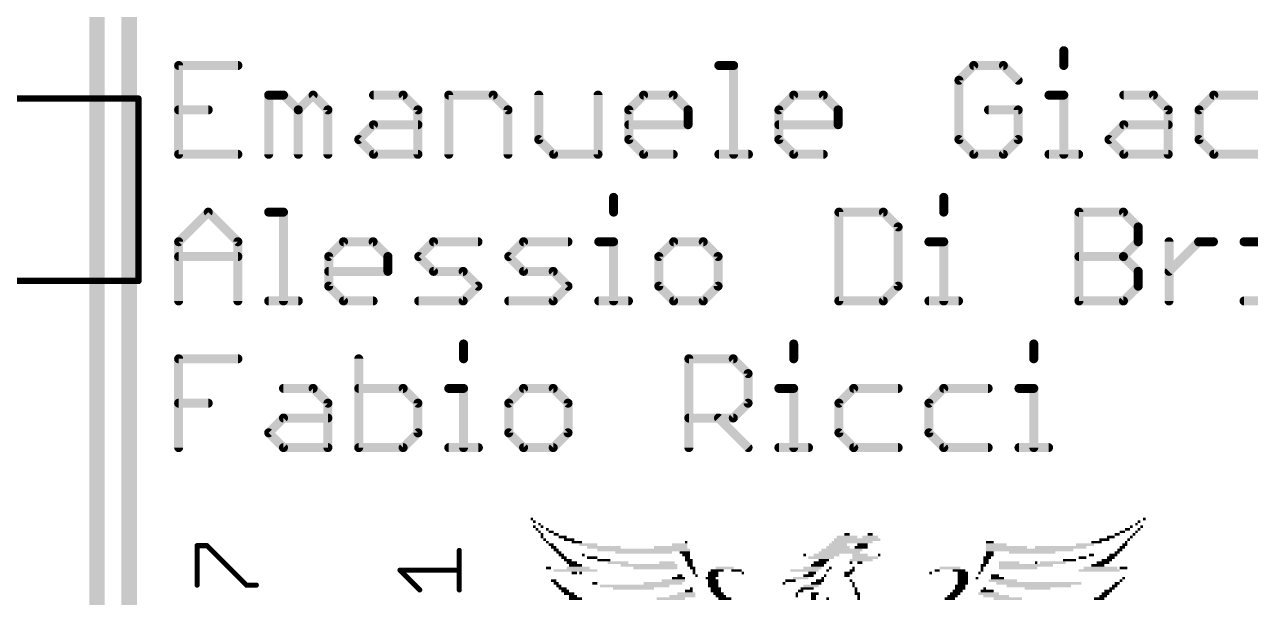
# Model space of a CAD drawing. Extents: x 4 to 288, y -28 to 191.
# Drawn here: x 145.89 to 170.09, y 8.33 to 19.64 of the extents above; entities that cross this region are included whole.
import ezdxf

# ---------------------------------------------------------------- set-up
doc = ezdxf.new("R2010")
doc.units = 0
doc.header["$MEASUREMENT"] = 0
doc.layers.get('0').update_dxf_attribs({"linetype": 'CONTINUOUS'})
for name, color, linetype in [('16', 175, 'CONTINUOUS'), ('20', 7, 'CONTINUOUS'), ('21', 2, 'CONTINUOUS'), ('25', 2, 'CONTINUOUS')]:
    doc.layers.add(name, color=color, linetype=linetype)

# ---------------------------------------------------------------- blocks, each defined once
blk = doc.blocks.new('RECT')
blk.add_solid([(-0.5, -0.5), (0.5, -0.5), (-0.5, 0.5), (0.5, 0.5)])

msp = doc.modelspace()

# ---------------------------------------------------------------- linework, layer by layer
at = {"layer": '16', "const_width": 0.3048}
for points in [[(147.32, 2.54), (147.32, 46.355)], [(147.955, 1.27), (147.955, 45.085)]]:
    msp.add_lwpolyline(points, dxfattribs=at)
at = {"layer": '20', "const_width": 0.0254}
msp.add_lwpolyline([(71.1264, 186.0347, 2.9429), (202.1142, 186.0347)], format="xyb", dxfattribs=at)
at = {"layer": '21'}
for points, const_width in [([(166.4076, 19.1279), (166.4076, 18.8356)], 0.1778), ([(150.1023, 18.8356), (148.9329, 18.8356)], 0.1778), ([(148.9329, 18.8356), (148.9329, 17.0815)], 0.1778), ([(159.5978, 18.8356), (159.8902, 18.8356)], 0.1778), ([(159.8902, 18.8356), (159.8902, 17.0815)], 0.1778), ([(164.6301, 18.8356), (164.3378, 18.5432)], 0.1778), ([(165.2148, 18.8356), (164.6301, 18.8356)], 0.1778), ([(165.5072, 18.5432), (165.2148, 18.8356)], 0.1778), ([(164.3378, 18.5432), (164.3378, 17.3738)], 0.1778), ([(126.5392, 18.1815), (148.1392, 18.1815)], 0.127), ([(148.1392, 18.1815), (148.1392, 14.5815)], 0.127), ([(150.7104, 17.0815), (150.7104, 18.2509)], 0.1778), ([(150.7104, 18.2509), (151.0027, 18.2509)], 0.1778), ([(151.0027, 18.2509), (151.2951, 17.9585)], 0.1778), ([(151.2951, 17.9585), (151.5874, 18.2509)], 0.1778), ([(151.5874, 18.2509), (151.8798, 17.9585)], 0.1778), ([(152.7802, 18.2509), (153.3649, 18.2509)], 0.1778), ([(153.3649, 18.2509), (153.6573, 17.9585)], 0.1778), ([(154.2654, 17.0815), (154.2654, 18.2509)], 0.1778), ([(154.2654, 18.2509), (155.1424, 18.2509)], 0.1778), ([(155.1424, 18.2509), (155.4348, 17.9585)], 0.1778), ([(156.0428, 18.2509), (156.0428, 17.3738)], 0.1778), ([(157.2122, 17.0815), (157.2122, 18.2509)], 0.1778), ([(157.8203, 17.9585), (158.1127, 18.2509)], 0.1778), ([(158.1127, 18.2509), (158.6974, 18.2509)], 0.1778), ([(158.6974, 18.2509), (158.9897, 17.9585)], 0.1778), ([(160.7828, 17.9585), (161.0751, 18.2509)], 0.1778), ([(161.0751, 18.2509), (161.6598, 18.2509)], 0.1778), ([(161.6598, 18.2509), (161.9522, 17.9585)], 0.1778), ([(166.1153, 18.2509), (166.4076, 18.2509)], 0.1778), ([(166.4076, 18.2509), (166.4076, 17.0815)], 0.1778), ([(167.5926, 18.2509), (168.1773, 18.2509)], 0.1778), ([(168.1773, 18.2509), (168.4696, 17.9585)], 0.1778), ([(169.3701, 18.2509), (169.0777, 17.9585)], 0.1778), ([(170.2471, 18.2509), (169.3701, 18.2509)], 0.1778), ([(148.9329, 17.9585), (149.5176, 17.9585)], 0.1778), ([(151.2951, 17.9585), (151.2951, 17.0815)], 0.1778), ([(151.8798, 17.9585), (151.8798, 17.0815)], 0.1778), ([(153.6573, 17.9585), (153.6573, 17.0815)], 0.1778), ([(155.4348, 17.9585), (155.4348, 17.0815)], 0.1778), ([(157.8203, 17.3738), (157.8203, 17.9585)], 0.1778), ([(158.9897, 17.9585), (158.9897, 17.6662)], 0.1778), ([(160.7828, 17.3738), (160.7828, 17.9585)], 0.1778), ([(161.9522, 17.9585), (161.9522, 17.6662)], 0.1778), ([(165.5072, 17.9585), (164.9225, 17.9585)], 0.1778), ([(165.5072, 17.3738), (165.5072, 17.9585)], 0.1778), ([(168.4696, 17.9585), (168.4696, 17.0815)], 0.1778), ([(169.0777, 17.9585), (169.0777, 17.3738)], 0.1778), ([(152.4879, 17.3738), (152.7802, 17.6662)], 0.1778), ([(152.7802, 17.6662), (153.6573, 17.6662)], 0.1778), ([(158.9897, 17.6662), (157.8203, 17.6662)], 0.1778), ([(161.9522, 17.6662), (160.7828, 17.6662)], 0.1778), ([(167.3002, 17.3738), (167.5926, 17.6662)], 0.1778), ([(167.5926, 17.6662), (168.4696, 17.6662)], 0.1778), ([(152.7802, 17.0815), (152.4879, 17.3738)], 0.1778), ([(156.0428, 17.3738), (156.3352, 17.0815)], 0.1778), ([(158.1127, 17.0815), (157.8203, 17.3738)], 0.1778), ([(161.0751, 17.0815), (160.7828, 17.3738)], 0.1778), ([(164.3378, 17.3738), (164.6301, 17.0815)], 0.1778), ([(165.2148, 17.0815), (165.5072, 17.3738)], 0.1778), ([(167.5926, 17.0815), (167.3002, 17.3738)], 0.1778), ([(169.0777, 17.3738), (169.3701, 17.0815)], 0.1778), ([(148.9329, 17.0815), (150.1023, 17.0815)], 0.1778), ([(153.6573, 17.0815), (152.7802, 17.0815)], 0.1778), ([(156.3352, 17.0815), (157.2122, 17.0815)], 0.1778), ([(158.6974, 17.0815), (158.1127, 17.0815)], 0.1778), ([(159.5978, 17.0815), (160.1825, 17.0815)], 0.1778), ([(161.6598, 17.0815), (161.0751, 17.0815)], 0.1778), ([(164.6301, 17.0815), (165.2148, 17.0815)], 0.1778), ([(166.1153, 17.0815), (166.6999, 17.0815)], 0.1778), ([(168.4696, 17.0815), (167.5926, 17.0815)], 0.1778), ([(169.3701, 17.0815), (170.2471, 17.0815)], 0.1778), ([(157.5202, 16.2323), (157.5202, 15.94)], 0.1778), ([(164.0376, 16.2323), (164.0376, 15.94)], 0.1778), ([(148.9329, 15.3553), (149.5176, 15.94)], 0.1778), ([(149.5176, 15.94), (150.1023, 15.3553)], 0.1778), ([(150.7104, 15.94), (151.0027, 15.94)], 0.1778), ([(151.0027, 15.94), (151.0027, 14.1859)], 0.1778), ([(161.9678, 15.94), (161.9678, 14.1859)], 0.1778), ([(162.8448, 15.94), (161.9678, 15.94)], 0.1778), ([(163.1372, 15.6476), (162.8448, 15.94)], 0.1778), ([(166.7077, 14.1859), (166.7077, 15.94)], 0.1778), ([(166.7077, 15.94), (167.5848, 15.94)], 0.1778), ([(167.5848, 15.94), (167.8771, 15.6476)], 0.1778), ([(163.1372, 14.4782), (163.1372, 15.6476)], 0.1778), ([(167.8771, 15.6476), (167.8771, 15.3553)], 0.1778), ([(148.9329, 14.1859), (148.9329, 15.3553)], 0.1778), ([(150.1023, 15.3553), (150.1023, 14.1859)], 0.1778), ([(151.8954, 15.0629), (152.1877, 15.3553)], 0.1778), ([(152.1877, 15.3553), (152.7724, 15.3553)], 0.1778), ([(152.7724, 15.3553), (153.0648, 15.0629)], 0.1778), ([(153.6729, 15.0629), (153.9652, 15.3553)], 0.1778), ([(153.9652, 15.3553), (154.8423, 15.3553)], 0.1778), ([(155.4503, 15.0629), (155.7427, 15.3553)], 0.1778), ([(155.7427, 15.3553), (156.6197, 15.3553)], 0.1778), ([(157.2278, 15.3553), (157.5202, 15.3553)], 0.1778), ([(157.5202, 15.3553), (157.5202, 14.1859)], 0.1778), ([(158.7052, 15.3553), (158.4128, 15.0629)], 0.1778), ([(159.2899, 15.3553), (158.7052, 15.3553)], 0.1778), ([(159.5822, 15.0629), (159.2899, 15.3553)], 0.1778), ([(163.7453, 15.3553), (164.0376, 15.3553)], 0.1778), ([(164.0376, 15.3553), (164.0376, 14.1859)], 0.1778), ([(167.8771, 15.3553), (167.5848, 15.0629)], 0.1778), ([(168.4852, 14.1859), (168.4852, 15.3553)], 0.1778), ([(168.4852, 14.7706), (169.0699, 15.3553)], 0.1778), ([(169.0699, 15.3553), (169.3623, 15.3553)], 0.1778), ([(169.9665, 15.3553), (170.2588, 15.3553)], 0.1778), ([(148.9329, 15.0629), (150.1023, 15.0629)], 0.1778), ([(151.8954, 14.4782), (151.8954, 15.0629)], 0.1778), ([(153.0648, 15.0629), (153.0648, 14.7706)], 0.1778), ([(153.9652, 14.7706), (153.6729, 15.0629)], 0.1778), ([(155.7427, 14.7706), (155.4503, 15.0629)], 0.1778), ([(158.4128, 15.0629), (158.4128, 14.4782)], 0.1778), ([(159.5822, 14.4782), (159.5822, 15.0629)], 0.1778), ([(166.7077, 15.0629), (167.5848, 15.0629)], 0.1778), ([(167.5848, 15.0629), (167.8771, 14.7706)], 0.1778), ([(153.0648, 14.7706), (151.8954, 14.7706)], 0.1778), ([(154.5499, 14.7706), (153.9652, 14.7706)], 0.1778), ([(154.8423, 14.4782), (154.5499, 14.7706)], 0.1778), ([(156.3274, 14.7706), (155.7427, 14.7706)], 0.1778), ([(156.6197, 14.4782), (156.3274, 14.7706)], 0.1778), ([(167.8771, 14.7706), (167.8771, 14.4782)], 0.1778), ([(148.1392, 14.5815), (144.9392, 14.5815)], 0.127), ([(152.1877, 14.1859), (151.8954, 14.4782)], 0.1778), ([(154.5499, 14.1859), (154.8423, 14.4782)], 0.1778), ([(156.3274, 14.1859), (156.6197, 14.4782)], 0.1778), ([(158.4128, 14.4782), (158.7052, 14.1859)], 0.1778), ([(159.2899, 14.1859), (159.5822, 14.4782)], 0.1778), ([(162.8448, 14.1859), (163.1372, 14.4782)], 0.1778), ([(167.8771, 14.4782), (167.5848, 14.1859)], 0.1778), ([(150.7104, 14.1859), (151.2951, 14.1859)], 0.1778), ([(152.7724, 14.1859), (152.1877, 14.1859)], 0.1778), ([(153.6729, 14.1859), (154.5499, 14.1859)], 0.1778), ([(155.4503, 14.1859), (156.3274, 14.1859)], 0.1778), ([(157.2278, 14.1859), (157.8125, 14.1859)], 0.1778), ([(158.7052, 14.1859), (159.2899, 14.1859)], 0.1778), ([(161.9678, 14.1859), (162.8448, 14.1859)], 0.1778), ([(163.7453, 14.1859), (164.33, 14.1859)], 0.1778), ([(167.5848, 14.1859), (166.7077, 14.1859)], 0.1778), ([(169.9665, 14.1859), (170.5512, 14.1859)], 0.1778), ([(154.5577, 13.3367), (154.5577, 13.0444)], 0.1778), ([(161.0751, 13.3367), (161.0751, 13.0444)], 0.1778), ([(165.8151, 13.3367), (165.8151, 13.0444)], 0.1778), ([(148.9329, 11.2903), (148.9329, 13.0444)], 0.1778), ([(148.9329, 13.0444), (150.1023, 13.0444)], 0.1778), ([(152.4879, 13.0444), (152.4879, 11.2903)], 0.1778), ([(159.0053, 11.2903), (159.0053, 13.0444)], 0.1778), ([(159.0053, 13.0444), (159.8824, 13.0444)], 0.1778), ([(159.8824, 13.0444), (160.1747, 12.752)], 0.1778), ([(160.1747, 12.752), (160.1747, 12.1673)], 0.1778), ([(151.0027, 12.4597), (151.5874, 12.4597)], 0.1778), ([(151.5874, 12.4597), (151.8798, 12.1673)], 0.1778), ([(153.3649, 12.4597), (152.4879, 12.4597)], 0.1778), ([(153.6573, 12.1673), (153.3649, 12.4597)], 0.1778), ([(154.2654, 12.4597), (154.5577, 12.4597)], 0.1778), ([(154.5577, 12.4597), (154.5577, 11.2903)], 0.1778), ([(155.7427, 12.4597), (155.4503, 12.1673)], 0.1778), ([(156.3274, 12.4597), (155.7427, 12.4597)], 0.1778), ([(156.6197, 12.1673), (156.3274, 12.4597)], 0.1778), ([(160.7828, 12.4597), (161.0751, 12.4597)], 0.1778), ([(161.0751, 12.4597), (161.0751, 11.2903)], 0.1778), ([(162.2601, 12.4597), (161.9678, 12.1673)], 0.1778), ([(163.1372, 12.4597), (162.2601, 12.4597)], 0.1778), ([(164.0376, 12.4597), (163.7453, 12.1673)], 0.1778), ([(164.9147, 12.4597), (164.0376, 12.4597)], 0.1778), ([(165.5228, 12.4597), (165.8151, 12.4597)], 0.1778), ([(165.8151, 12.4597), (165.8151, 11.2903)], 0.1778), ([(148.9329, 12.1673), (149.5176, 12.1673)], 0.1778), ([(151.8798, 12.1673), (151.8798, 11.2903)], 0.1778), ([(153.6573, 11.5826), (153.6573, 12.1673)], 0.1778), ([(155.4503, 12.1673), (155.4503, 11.5826)], 0.1778), ([(156.6197, 11.5826), (156.6197, 12.1673)], 0.1778), ([(160.1747, 12.1673), (159.8824, 11.875)], 0.1778), ([(161.9678, 12.1673), (161.9678, 11.5826)], 0.1778), ([(163.7453, 12.1673), (163.7453, 11.5826)], 0.1778), ([(150.7104, 11.5826), (151.0027, 11.875)], 0.1778), ([(151.0027, 11.875), (151.8798, 11.875)], 0.1778), ([(159.8824, 11.875), (159.0053, 11.875)], 0.1778), ([(159.59, 11.875), (160.1747, 11.2903)], 0.1778), ([(151.0027, 11.2903), (150.7104, 11.5826)], 0.1778), ([(153.3649, 11.2903), (153.6573, 11.5826)], 0.1778), ([(155.4503, 11.5826), (155.7427, 11.2903)], 0.1778), ([(156.3274, 11.2903), (156.6197, 11.5826)], 0.1778), ([(161.9678, 11.5826), (162.2601, 11.2903)], 0.1778), ([(163.7453, 11.5826), (164.0376, 11.2903)], 0.1778), ([(151.8798, 11.2903), (151.0027, 11.2903)], 0.1778), ([(152.4879, 11.2903), (153.3649, 11.2903)], 0.1778), ([(154.2654, 11.2903), (154.8501, 11.2903)], 0.1778), ([(155.7427, 11.2903), (156.3274, 11.2903)], 0.1778), ([(160.7828, 11.2903), (161.3675, 11.2903)], 0.1778), ([(162.2601, 11.2903), (163.1372, 11.2903)], 0.1778), ([(164.0376, 11.2903), (164.9147, 11.2903)], 0.1778), ([(165.5228, 11.2903), (166.1075, 11.2903)], 0.1778)]:
    msp.add_lwpolyline(points, dxfattribs=dict(at, const_width=const_width))
for points, const_width in [([(166.452, 19.1279, 1), (166.3631, 19.1279)], 0.0889), ([(148.9774, 18.8356, 1), (148.8885, 18.8356)], 0.0889), ([(148.9329, 18.88, 1), (148.9329, 18.7911)], 0.0889), ([(150.1023, 18.7911, 1), (150.1023, 18.88)], 0.0889), ([(159.5978, 18.88, 1), (159.5978, 18.7911)], 0.0889), ([(159.9346, 18.8356, 1), (159.8457, 18.8356)], 0.0889), ([(159.8902, 18.7911, 1), (159.8902, 18.88)], 0.0889), ([(164.6301, 18.88, 1), (164.6301, 18.7911)], 0.0889), ([(164.6615, 18.8042, 1), (164.5987, 18.867)], 0.0889), ([(165.2462, 18.867, 1), (165.1834, 18.8042)], 0.0889), ([(165.2148, 18.7911, 1), (165.2148, 18.88)], 0.0889), ([(166.3631, 18.8356, 1), (166.452, 18.8356)], 0.0889), ([(164.3822, 18.5432, 1), (164.2933, 18.5432)], 0.0889), ([(164.3063, 18.5747, 1), (164.3692, 18.5118)], 0.0889), ([(165.4757, 18.5118, 1), (165.5386, 18.5747)], 0.0889), ([(148.1709, 18.1815, 1), (148.1074, 18.1815)], 0.0635), ([(148.1392, 18.1497, 1), (148.1392, 18.2132)], 0.0635), ([(150.7548, 18.2509, 1), (150.6659, 18.2509)], 0.0889), ([(150.7104, 18.2953, 1), (150.7104, 18.2064)], 0.0889), ([(151.0342, 18.2823, 1), (150.9713, 18.2195)], 0.0889), ([(151.0027, 18.2064, 1), (151.0027, 18.2953)], 0.0889), ([(151.6189, 18.2823, 1), (151.556, 18.2195)], 0.0889), ([(151.6189, 18.2195, 1), (151.556, 18.2823)], 0.0889), ([(152.7802, 18.2953, 1), (152.7802, 18.2064)], 0.0889), ([(153.3963, 18.2823, 1), (153.3335, 18.2195)], 0.0889), ([(153.3649, 18.2064, 1), (153.3649, 18.2953)], 0.0889), ([(154.3098, 18.2509, 1), (154.2209, 18.2509)], 0.0889), ([(154.2654, 18.2953, 1), (154.2654, 18.2064)], 0.0889), ([(155.1738, 18.2823, 1), (155.111, 18.2195)], 0.0889), ([(155.1424, 18.2064, 1), (155.1424, 18.2953)], 0.0889), ([(156.0873, 18.2509, 1), (155.9984, 18.2509)], 0.0889), ([(157.2567, 18.2509, 1), (157.1678, 18.2509)], 0.0889), ([(158.1127, 18.2953, 1), (158.1127, 18.2064)], 0.0889), ([(158.1441, 18.2195, 1), (158.0812, 18.2823)], 0.0889), ([(158.7288, 18.2823, 1), (158.6659, 18.2195)], 0.0889), ([(158.6974, 18.2064, 1), (158.6974, 18.2953)], 0.0889), ([(161.0751, 18.2953, 1), (161.0751, 18.2064)], 0.0889), ([(161.1066, 18.2195, 1), (161.0437, 18.2823)], 0.0889), ([(161.6913, 18.2823, 1), (161.6284, 18.2195)], 0.0889), ([(161.6598, 18.2064, 1), (161.6598, 18.2953)], 0.0889), ([(166.1153, 18.2953, 1), (166.1153, 18.2064)], 0.0889), ([(166.452, 18.2509, 1), (166.3631, 18.2509)], 0.0889), ([(166.4076, 18.2064, 1), (166.4076, 18.2953)], 0.0889), ([(167.5926, 18.2953, 1), (167.5926, 18.2064)], 0.0889), ([(168.2087, 18.2823, 1), (168.1459, 18.2195)], 0.0889), ([(168.1773, 18.2064, 1), (168.1773, 18.2953)], 0.0889), ([(169.3701, 18.2953, 1), (169.3701, 18.2064)], 0.0889), ([(169.4015, 18.2195, 1), (169.3386, 18.2823)], 0.0889), ([(148.9329, 18.003, 1), (148.9329, 17.9141)], 0.0889), ([(149.5176, 17.9141, 1), (149.5176, 18.003)], 0.0889), ([(151.3395, 17.9585, 1), (151.2506, 17.9585)], 0.0889), ([(151.2637, 17.99, 1), (151.3265, 17.9271)], 0.0889), ([(151.2637, 17.9271, 1), (151.3265, 17.99)], 0.0889), ([(151.9242, 17.9585, 1), (151.8353, 17.9585)], 0.0889), ([(151.8484, 17.9271, 1), (151.9112, 17.99)], 0.0889), ([(153.7017, 17.9585, 1), (153.6128, 17.9585)], 0.0889), ([(153.6258, 17.9271, 1), (153.6887, 17.99)], 0.0889), ([(155.4792, 17.9585, 1), (155.3903, 17.9585)], 0.0889), ([(155.4033, 17.9271, 1), (155.4662, 17.99)], 0.0889), ([(157.7889, 17.99, 1), (157.8518, 17.9271)], 0.0889), ([(157.8648, 17.9585, 1), (157.7759, 17.9585)], 0.0889), ([(159.0342, 17.9585, 1), (158.9453, 17.9585)], 0.0889), ([(158.9583, 17.9271, 1), (159.0211, 17.99)], 0.0889), ([(160.8272, 17.9585, 1), (160.7383, 17.9585)], 0.0889), ([(160.7514, 17.99, 1), (160.8142, 17.9271)], 0.0889), ([(161.9966, 17.9585, 1), (161.9077, 17.9585)], 0.0889), ([(161.9208, 17.9271, 1), (161.9836, 17.99)], 0.0889), ([(164.9225, 18.003, 1), (164.9225, 17.9141)], 0.0889), ([(165.5516, 17.9585, 1), (165.4627, 17.9585)], 0.0889), ([(165.5072, 17.9141, 1), (165.5072, 18.003)], 0.0889), ([(168.5141, 17.9585, 1), (168.4252, 17.9585)], 0.0889), ([(168.4382, 17.9271, 1), (168.5011, 17.99)], 0.0889), ([(169.1222, 17.9585, 1), (169.0333, 17.9585)], 0.0889), ([(169.0463, 17.99, 1), (169.1092, 17.9271)], 0.0889), ([(152.7802, 17.7106, 1), (152.7802, 17.6217)], 0.0889), ([(152.8116, 17.6348, 1), (152.7488, 17.6976)], 0.0889), ([(153.6573, 17.6217, 1), (153.6573, 17.7106)], 0.0889), ([(157.8203, 17.7106, 1), (157.8203, 17.6217)], 0.0889), ([(158.9453, 17.6662, 1), (159.0342, 17.6662)], 0.0889), ([(158.9897, 17.6217, 1), (158.9897, 17.7106)], 0.0889), ([(160.7828, 17.7106, 1), (160.7828, 17.6217)], 0.0889), ([(161.9077, 17.6662, 1), (161.9966, 17.6662)], 0.0889), ([(161.9522, 17.6217, 1), (161.9522, 17.7106)], 0.0889), ([(167.5926, 17.7106, 1), (167.5926, 17.6217)], 0.0889), ([(167.624, 17.6348, 1), (167.5612, 17.6976)], 0.0889), ([(168.4696, 17.6217, 1), (168.4696, 17.7106)], 0.0889), ([(152.5193, 17.4053, 1), (152.4564, 17.3424)], 0.0889), ([(152.4564, 17.4053, 1), (152.5193, 17.3424)], 0.0889), ([(156.0743, 17.4053, 1), (156.0114, 17.3424)], 0.0889), ([(157.8518, 17.4053, 1), (157.7889, 17.3424)], 0.0889), ([(160.8142, 17.4053, 1), (160.7514, 17.3424)], 0.0889), ([(164.3692, 17.4053, 1), (164.3063, 17.3424)], 0.0889), ([(165.5386, 17.3424, 1), (165.4757, 17.4053)], 0.0889), ([(167.3317, 17.4053, 1), (167.2688, 17.3424)], 0.0889), ([(167.2688, 17.4053, 1), (167.3317, 17.3424)], 0.0889), ([(169.1092, 17.4053, 1), (169.0463, 17.3424)], 0.0889), ([(155.9984, 17.3738, 1), (156.0873, 17.3738)], 0.0889), ([(157.7759, 17.3738, 1), (157.8648, 17.3738)], 0.0889), ([(160.7383, 17.3738, 1), (160.8272, 17.3738)], 0.0889), ([(164.2933, 17.3738, 1), (164.3822, 17.3738)], 0.0889), ([(165.4627, 17.3738, 1), (165.5516, 17.3738)], 0.0889), ([(169.0333, 17.3738, 1), (169.1222, 17.3738)], 0.0889), ([(148.9329, 17.126, 1), (148.9329, 17.0371)], 0.0889), ([(148.8885, 17.0815, 1), (148.9774, 17.0815)], 0.0889), ([(150.1023, 17.0371, 1), (150.1023, 17.126)], 0.0889), ([(150.6659, 17.0815, 1), (150.7548, 17.0815)], 0.0889), ([(151.2506, 17.0815, 1), (151.3395, 17.0815)], 0.0889), ([(151.8353, 17.0815, 1), (151.9242, 17.0815)], 0.0889), ([(152.7802, 17.126, 1), (152.7802, 17.0371)], 0.0889), ([(152.7488, 17.0501, 1), (152.8116, 17.1129)], 0.0889), ([(153.6128, 17.0815, 1), (153.7017, 17.0815)], 0.0889), ([(153.6573, 17.0371, 1), (153.6573, 17.126)], 0.0889), ([(154.2209, 17.0815, 1), (154.3098, 17.0815)], 0.0889), ([(155.3903, 17.0815, 1), (155.4792, 17.0815)], 0.0889), ([(156.3352, 17.126, 1), (156.3352, 17.0371)], 0.0889), ([(156.3038, 17.0501, 1), (156.3666, 17.1129)], 0.0889), ([(157.1678, 17.0815, 1), (157.2567, 17.0815)], 0.0889), ([(157.2122, 17.0371, 1), (157.2122, 17.126)], 0.0889), ([(158.1127, 17.126, 1), (158.1127, 17.0371)], 0.0889), ([(158.0812, 17.0501, 1), (158.1441, 17.1129)], 0.0889), ([(158.6974, 17.0371, 1), (158.6974, 17.126)], 0.0889), ([(159.5978, 17.126, 1), (159.5978, 17.0371)], 0.0889), ([(159.8457, 17.0815, 1), (159.9346, 17.0815)], 0.0889), ([(160.1825, 17.0371, 1), (160.1825, 17.126)], 0.0889), ([(161.0751, 17.126, 1), (161.0751, 17.0371)], 0.0889), ([(161.0437, 17.0501, 1), (161.1066, 17.1129)], 0.0889), ([(161.6598, 17.0371, 1), (161.6598, 17.126)], 0.0889), ([(164.6301, 17.126, 1), (164.6301, 17.0371)], 0.0889), ([(164.5987, 17.0501, 1), (164.6615, 17.1129)], 0.0889), ([(165.1834, 17.1129, 1), (165.2462, 17.0501)], 0.0889), ([(165.2148, 17.0371, 1), (165.2148, 17.126)], 0.0889), ([(166.1153, 17.126, 1), (166.1153, 17.0371)], 0.0889), ([(166.3631, 17.0815, 1), (166.452, 17.0815)], 0.0889), ([(166.6999, 17.0371, 1), (166.6999, 17.126)], 0.0889), ([(167.5926, 17.126, 1), (167.5926, 17.0371)], 0.0889), ([(167.5612, 17.0501, 1), (167.624, 17.1129)], 0.0889), ([(168.4252, 17.0815, 1), (168.5141, 17.0815)], 0.0889), ([(168.4696, 17.0371, 1), (168.4696, 17.126)], 0.0889), ([(169.3701, 17.126, 1), (169.3701, 17.0371)], 0.0889), ([(169.3386, 17.0501, 1), (169.4015, 17.1129)], 0.0889), ([(157.5646, 16.2323, 1), (157.4757, 16.2323)], 0.0889), ([(164.0821, 16.2323, 1), (163.9932, 16.2323)], 0.0889), ([(149.549, 15.9714, 1), (149.4862, 15.9086)], 0.0889), ([(149.549, 15.9086, 1), (149.4862, 15.9714)], 0.0889), ([(150.7104, 15.9844, 1), (150.7104, 15.8955)], 0.0889), ([(151.0472, 15.94, 1), (150.9583, 15.94)], 0.0889), ([(151.0027, 15.8955, 1), (151.0027, 15.9844)], 0.0889), ([(157.4757, 15.94, 1), (157.5646, 15.94)], 0.0889), ([(162.0122, 15.94, 1), (161.9233, 15.94)], 0.0889), ([(161.9678, 15.9844, 1), (161.9678, 15.8955)], 0.0889), ([(162.8763, 15.9714, 1), (162.8134, 15.9086)], 0.0889), ([(162.8448, 15.8955, 1), (162.8448, 15.9844)], 0.0889), ([(163.9932, 15.94, 1), (164.0821, 15.94)], 0.0889), ([(166.7522, 15.94, 1), (166.6633, 15.94)], 0.0889), ([(166.7077, 15.9844, 1), (166.7077, 15.8955)], 0.0889), ([(167.6162, 15.9714, 1), (167.5534, 15.9086)], 0.0889), ([(167.5848, 15.8955, 1), (167.5848, 15.9844)], 0.0889), ([(163.1816, 15.6476, 1), (163.0927, 15.6476)], 0.0889), ([(167.9216, 15.6476, 1), (167.8327, 15.6476)], 0.0889), ([(163.1058, 15.6162, 1), (163.1686, 15.6791)], 0.0889), ([(167.8457, 15.6162, 1), (167.9086, 15.6791)], 0.0889), ([(148.9774, 15.3553, 1), (148.8885, 15.3553)], 0.0889), ([(148.9015, 15.3867, 1), (148.9643, 15.3239)], 0.0889), ([(150.1467, 15.3553, 1), (150.0578, 15.3553)], 0.0889), ([(150.0709, 15.3239, 1), (150.1337, 15.3867)], 0.0889), ([(152.1877, 15.3997, 1), (152.1877, 15.3108)], 0.0889), ([(152.2192, 15.3239, 1), (152.1563, 15.3867)], 0.0889), ([(152.8039, 15.3867, 1), (152.741, 15.3239)], 0.0889), ([(152.7724, 15.3108, 1), (152.7724, 15.3997)], 0.0889), ([(153.9652, 15.3997, 1), (153.9652, 15.3108)], 0.0889), ([(153.9966, 15.3239, 1), (153.9338, 15.3867)], 0.0889), ([(154.8423, 15.3108, 1), (154.8423, 15.3997)], 0.0889), ([(155.7427, 15.3997, 1), (155.7427, 15.3108)], 0.0889), ([(155.7741, 15.3239, 1), (155.7113, 15.3867)], 0.0889), ([(156.6197, 15.3108, 1), (156.6197, 15.3997)], 0.0889), ([(157.2278, 15.3997, 1), (157.2278, 15.3108)], 0.0889), ([(157.5646, 15.3553, 1), (157.4757, 15.3553)], 0.0889), ([(157.5202, 15.3108, 1), (157.5202, 15.3997)], 0.0889), ([(158.7052, 15.3997, 1), (158.7052, 15.3108)], 0.0889), ([(158.7366, 15.3239, 1), (158.6737, 15.3867)], 0.0889), ([(159.3213, 15.3867, 1), (159.2584, 15.3239)], 0.0889), ([(159.2899, 15.3108, 1), (159.2899, 15.3997)], 0.0889), ([(163.7453, 15.3997, 1), (163.7453, 15.3108)], 0.0889), ([(164.0821, 15.3553, 1), (163.9932, 15.3553)], 0.0889), ([(164.0376, 15.3108, 1), (164.0376, 15.3997)], 0.0889), ([(167.8327, 15.3553, 1), (167.9216, 15.3553)], 0.0889), ([(167.9086, 15.3239, 1), (167.8457, 15.3867)], 0.0889), ([(168.5297, 15.3553, 1), (168.4408, 15.3553)], 0.0889), ([(169.0699, 15.3997, 1), (169.0699, 15.3108)], 0.0889), ([(169.1014, 15.3239, 1), (169.0385, 15.3867)], 0.0889), ([(169.3623, 15.3108, 1), (169.3623, 15.3997)], 0.0889), ([(169.9665, 15.3997, 1), (169.9665, 15.3108)], 0.0889), ([(148.9329, 15.1074, 1), (148.9329, 15.0185)], 0.0889), ([(150.1023, 15.0185, 1), (150.1023, 15.1074)], 0.0889), ([(151.8639, 15.0944, 1), (151.9268, 15.0315)], 0.0889), ([(151.9398, 15.0629, 1), (151.8509, 15.0629)], 0.0889), ([(153.1092, 15.0629, 1), (153.0203, 15.0629)], 0.0889), ([(153.0333, 15.0315, 1), (153.0962, 15.0944)], 0.0889), ([(153.7043, 15.0944, 1), (153.6414, 15.0315)], 0.0889), ([(153.6414, 15.0944, 1), (153.7043, 15.0315)], 0.0889), ([(155.4818, 15.0944, 1), (155.4189, 15.0315)], 0.0889), ([(155.4189, 15.0944, 1), (155.4818, 15.0315)], 0.0889), ([(158.3814, 15.0944, 1), (158.4442, 15.0315)], 0.0889), ([(158.4573, 15.0629, 1), (158.3684, 15.0629)], 0.0889), ([(159.6267, 15.0629, 1), (159.5378, 15.0629)], 0.0889), ([(159.5508, 15.0315, 1), (159.6136, 15.0944)], 0.0889), ([(166.7077, 15.1074, 1), (166.7077, 15.0185)], 0.0889), ([(167.6162, 15.0944, 1), (167.5534, 15.0315)], 0.0889), ([(167.5534, 15.0944, 1), (167.6162, 15.0315)], 0.0889), ([(167.5848, 15.0185, 1), (167.5848, 15.1074)], 0.0889), ([(151.8954, 14.815, 1), (151.8954, 14.7261)], 0.0889), ([(153.0203, 14.7706, 1), (153.1092, 14.7706)], 0.0889), ([(153.0648, 14.7261, 1), (153.0648, 14.815)], 0.0889), ([(153.9652, 14.815, 1), (153.9652, 14.7261)], 0.0889), ([(153.9338, 14.7392, 1), (153.9966, 14.802)], 0.0889), ([(154.5813, 14.802, 1), (154.5185, 14.7392)], 0.0889), ([(154.5499, 14.7261, 1), (154.5499, 14.815)], 0.0889), ([(155.7427, 14.815, 1), (155.7427, 14.7261)], 0.0889), ([(155.7113, 14.7392, 1), (155.7741, 14.802)], 0.0889), ([(156.3588, 14.802, 1), (156.296, 14.7392)], 0.0889), ([(156.3274, 14.7261, 1), (156.3274, 14.815)], 0.0889), ([(167.9216, 14.7706, 1), (167.8327, 14.7706)], 0.0889), ([(167.8457, 14.7392, 1), (167.9086, 14.802)], 0.0889), ([(168.4538, 14.802, 1), (168.5167, 14.7392)], 0.0889), ([(148.1074, 14.5815, 1), (148.1709, 14.5815)], 0.0635), ([(148.1392, 14.5497, 1), (148.1392, 14.6132)], 0.0635), ([(151.9268, 14.5097, 1), (151.8639, 14.4468)], 0.0889), ([(151.8509, 14.4782, 1), (151.9398, 14.4782)], 0.0889), ([(154.8737, 14.4468, 1), (154.8108, 14.5097)], 0.0889), ([(154.8108, 14.4468, 1), (154.8737, 14.5097)], 0.0889), ([(156.6512, 14.4468, 1), (156.5883, 14.5097)], 0.0889), ([(156.5883, 14.4468, 1), (156.6512, 14.5097)], 0.0889), ([(158.4442, 14.5097, 1), (158.3814, 14.4468)], 0.0889), ([(158.3684, 14.4782, 1), (158.4573, 14.4782)], 0.0889), ([(159.5378, 14.4782, 1), (159.6267, 14.4782)], 0.0889), ([(159.6136, 14.4468, 1), (159.5508, 14.5097)], 0.0889), ([(163.0927, 14.4782, 1), (163.1816, 14.4782)], 0.0889), ([(163.1686, 14.4468, 1), (163.1058, 14.5097)], 0.0889), ([(167.8327, 14.4782, 1), (167.9216, 14.4782)], 0.0889), ([(167.9086, 14.4468, 1), (167.8457, 14.5097)], 0.0889), ([(148.8885, 14.1859, 1), (148.9774, 14.1859)], 0.0889), ([(150.0578, 14.1859, 1), (150.1467, 14.1859)], 0.0889), ([(150.7104, 14.2303, 1), (150.7104, 14.1415)], 0.0889), ([(150.9583, 14.1859, 1), (151.0472, 14.1859)], 0.0889), ([(151.2951, 14.1415, 1), (151.2951, 14.2303)], 0.0889), ([(152.1877, 14.2303, 1), (152.1877, 14.1415)], 0.0889), ([(152.1563, 14.1545, 1), (152.2192, 14.2173)], 0.0889), ([(152.7724, 14.1415, 1), (152.7724, 14.2303)], 0.0889), ([(153.6729, 14.2303, 1), (153.6729, 14.1415)], 0.0889), ([(154.5185, 14.2173, 1), (154.5813, 14.1545)], 0.0889), ([(154.5499, 14.1415, 1), (154.5499, 14.2303)], 0.0889), ([(155.4503, 14.2303, 1), (155.4503, 14.1415)], 0.0889), ([(156.296, 14.2173, 1), (156.3588, 14.1545)], 0.0889), ([(156.3274, 14.1415, 1), (156.3274, 14.2303)], 0.0889), ([(157.2278, 14.2303, 1), (157.2278, 14.1415)], 0.0889), ([(157.4757, 14.1859, 1), (157.5646, 14.1859)], 0.0889), ([(157.8125, 14.1415, 1), (157.8125, 14.2303)], 0.0889), ([(158.7052, 14.2303, 1), (158.7052, 14.1415)], 0.0889), ([(158.6737, 14.1545, 1), (158.7366, 14.2173)], 0.0889), ([(159.2584, 14.2173, 1), (159.3213, 14.1545)], 0.0889), ([(159.2899, 14.1415, 1), (159.2899, 14.2303)], 0.0889), ([(161.9233, 14.1859, 1), (162.0122, 14.1859)], 0.0889), ([(161.9678, 14.2303, 1), (161.9678, 14.1415)], 0.0889), ([(162.8134, 14.2173, 1), (162.8763, 14.1545)], 0.0889), ([(162.8448, 14.1415, 1), (162.8448, 14.2303)], 0.0889), ([(163.7453, 14.2303, 1), (163.7453, 14.1415)], 0.0889), ([(163.9932, 14.1859, 1), (164.0821, 14.1859)], 0.0889), ([(164.33, 14.1415, 1), (164.33, 14.2303)], 0.0889), ([(166.7077, 14.2303, 1), (166.7077, 14.1415)], 0.0889), ([(166.6633, 14.1859, 1), (166.7522, 14.1859)], 0.0889), ([(167.5534, 14.2173, 1), (167.6162, 14.1545)], 0.0889), ([(167.5848, 14.1415, 1), (167.5848, 14.2303)], 0.0889), ([(168.4408, 14.1859, 1), (168.5297, 14.1859)], 0.0889), ([(169.9665, 14.2303, 1), (169.9665, 14.1415)], 0.0889), ([(154.6022, 13.3367, 1), (154.5132, 13.3367)], 0.0889), ([(161.1196, 13.3367, 1), (161.0307, 13.3367)], 0.0889), ([(165.8596, 13.3367, 1), (165.7707, 13.3367)], 0.0889), ([(148.9774, 13.0444, 1), (148.8885, 13.0444)], 0.0889), ([(148.9329, 13.0888, 1), (148.9329, 12.9999)], 0.0889), ([(150.1023, 12.9999, 1), (150.1023, 13.0888)], 0.0889), ([(152.5323, 13.0444, 1), (152.4434, 13.0444)], 0.0889), ([(154.5132, 13.0444, 1), (154.6022, 13.0444)], 0.0889), ([(159.0053, 13.0888, 1), (159.0053, 12.9999)], 0.0889), ([(159.0498, 13.0444, 1), (158.9609, 13.0444)], 0.0889), ([(159.9138, 13.0758, 1), (159.8509, 13.013)], 0.0889), ([(159.8824, 12.9999, 1), (159.8824, 13.0888)], 0.0889), ([(161.0307, 13.0444, 1), (161.1196, 13.0444)], 0.0889), ([(165.7707, 13.0444, 1), (165.8596, 13.0444)], 0.0889), ([(160.2192, 12.752, 1), (160.1303, 12.752)], 0.0889), ([(160.1433, 12.7206, 1), (160.2061, 12.7835)], 0.0889), ([(151.0027, 12.5041, 1), (151.0027, 12.4152)], 0.0889), ([(151.6189, 12.4911, 1), (151.556, 12.4283)], 0.0889), ([(151.5874, 12.4152, 1), (151.5874, 12.5041)], 0.0889), ([(152.4879, 12.5041, 1), (152.4879, 12.4152)], 0.0889), ([(153.3963, 12.4911, 1), (153.3335, 12.4283)], 0.0889), ([(153.3649, 12.4152, 1), (153.3649, 12.5041)], 0.0889), ([(154.2654, 12.5041, 1), (154.2654, 12.4152)], 0.0889), ([(154.6022, 12.4597, 1), (154.5132, 12.4597)], 0.0889), ([(154.5577, 12.4152, 1), (154.5577, 12.5041)], 0.0889), ([(155.7427, 12.5041, 1), (155.7427, 12.4152)], 0.0889), ([(155.7741, 12.4283, 1), (155.7113, 12.4911)], 0.0889), ([(156.3588, 12.4911, 1), (156.296, 12.4283)], 0.0889), ([(156.3274, 12.4152, 1), (156.3274, 12.5041)], 0.0889), ([(160.7828, 12.5041, 1), (160.7828, 12.4152)], 0.0889), ([(161.1196, 12.4597, 1), (161.0307, 12.4597)], 0.0889), ([(161.0751, 12.4152, 1), (161.0751, 12.5041)], 0.0889), ([(162.2601, 12.5041, 1), (162.2601, 12.4152)], 0.0889), ([(162.2916, 12.4283, 1), (162.2287, 12.4911)], 0.0889), ([(163.1372, 12.4152, 1), (163.1372, 12.5041)], 0.0889), ([(164.0376, 12.5041, 1), (164.0376, 12.4152)], 0.0889), ([(164.069, 12.4283, 1), (164.0062, 12.4911)], 0.0889), ([(164.9147, 12.4152, 1), (164.9147, 12.5041)], 0.0889), ([(165.5228, 12.5041, 1), (165.5228, 12.4152)], 0.0889), ([(165.8596, 12.4597, 1), (165.7707, 12.4597)], 0.0889), ([(165.8151, 12.4152, 1), (165.8151, 12.5041)], 0.0889), ([(148.9329, 12.2118, 1), (148.9329, 12.1229)], 0.0889), ([(149.5176, 12.1229, 1), (149.5176, 12.2118)], 0.0889), ([(151.9242, 12.1673, 1), (151.8353, 12.1673)], 0.0889), ([(151.8484, 12.1359, 1), (151.9112, 12.1988)], 0.0889), ([(153.7017, 12.1673, 1), (153.6128, 12.1673)], 0.0889), ([(153.6258, 12.1359, 1), (153.6887, 12.1988)], 0.0889), ([(155.4189, 12.1988, 1), (155.4818, 12.1359)], 0.0889), ([(155.4948, 12.1673, 1), (155.4059, 12.1673)], 0.0889), ([(156.6642, 12.1673, 1), (156.5753, 12.1673)], 0.0889), ([(156.5883, 12.1359, 1), (156.6512, 12.1988)], 0.0889), ([(160.1303, 12.1673, 1), (160.2192, 12.1673)], 0.0889), ([(160.2061, 12.1359, 1), (160.1433, 12.1988)], 0.0889), ([(162.0122, 12.1673, 1), (161.9233, 12.1673)], 0.0889), ([(161.9364, 12.1988, 1), (161.9992, 12.1359)], 0.0889), ([(163.7897, 12.1673, 1), (163.7008, 12.1673)], 0.0889), ([(163.7138, 12.1988, 1), (163.7767, 12.1359)], 0.0889), ([(151.0027, 11.9194, 1), (151.0027, 11.8305)], 0.0889), ([(151.0342, 11.8436, 1), (150.9713, 11.9064)], 0.0889), ([(151.8798, 11.8305, 1), (151.8798, 11.9194)], 0.0889), ([(159.0053, 11.9194, 1), (159.0053, 11.8305)], 0.0889), ([(159.6214, 11.9064, 1), (159.5586, 11.8436)], 0.0889), ([(159.8509, 11.9064, 1), (159.9138, 11.8436)], 0.0889), ([(159.8824, 11.8305, 1), (159.8824, 11.9194)], 0.0889), ([(150.7418, 11.6141, 1), (150.679, 11.5512)], 0.0889), ([(150.679, 11.6141, 1), (150.7418, 11.5512)], 0.0889), ([(153.6128, 11.5826, 1), (153.7017, 11.5826)], 0.0889), ([(153.6887, 11.5512, 1), (153.6258, 11.6141)], 0.0889), ([(155.4818, 11.6141, 1), (155.4189, 11.5512)], 0.0889), ([(155.4059, 11.5826, 1), (155.4948, 11.5826)], 0.0889), ([(156.5753, 11.5826, 1), (156.6642, 11.5826)], 0.0889), ([(156.6512, 11.5512, 1), (156.5883, 11.6141)], 0.0889), ([(161.9992, 11.6141, 1), (161.9364, 11.5512)], 0.0889), ([(161.9233, 11.5826, 1), (162.0122, 11.5826)], 0.0889), ([(163.7767, 11.6141, 1), (163.7138, 11.5512)], 0.0889), ([(163.7008, 11.5826, 1), (163.7897, 11.5826)], 0.0889), ([(151.0027, 11.3347, 1), (151.0027, 11.2459)], 0.0889), ([(151.8798, 11.2459, 1), (151.8798, 11.3347)], 0.0889), ([(152.4879, 11.3347, 1), (152.4879, 11.2459)], 0.0889), ([(153.3649, 11.2459, 1), (153.3649, 11.3347)], 0.0889), ([(154.2654, 11.3347, 1), (154.2654, 11.2459)], 0.0889), ([(154.8501, 11.2459, 1), (154.8501, 11.3347)], 0.0889), ([(155.7427, 11.3347, 1), (155.7427, 11.2459)], 0.0889), ([(156.3274, 11.2459, 1), (156.3274, 11.3347)], 0.0889), ([(160.7828, 11.3347, 1), (160.7828, 11.2459)], 0.0889), ([(161.3675, 11.2459, 1), (161.3675, 11.3347)], 0.0889), ([(162.2601, 11.3347, 1), (162.2601, 11.2459)], 0.0889), ([(163.1372, 11.2459, 1), (163.1372, 11.3347)], 0.0889), ([(164.0376, 11.3347, 1), (164.0376, 11.2459)], 0.0889), ([(164.9147, 11.2459, 1), (164.9147, 11.3347)], 0.0889), ([(165.5228, 11.3347, 1), (165.5228, 11.2459)], 0.0889), ([(166.1075, 11.2459, 1), (166.1075, 11.3347)], 0.0889), ([(148.8885, 11.2903, 1), (148.9774, 11.2903)], 0.0889), ([(150.9713, 11.2589, 1), (151.0342, 11.3217)], 0.0889), ([(151.8353, 11.2903, 1), (151.9242, 11.2903)], 0.0889), ([(152.4434, 11.2903, 1), (152.5323, 11.2903)], 0.0889), ([(153.3335, 11.3217, 1), (153.3963, 11.2589)], 0.0889), ([(154.5132, 11.2903, 1), (154.6022, 11.2903)], 0.0889), ([(155.7113, 11.2589, 1), (155.7741, 11.3217)], 0.0889), ([(156.296, 11.3217, 1), (156.3588, 11.2589)], 0.0889), ([(158.9609, 11.2903, 1), (159.0498, 11.2903)], 0.0889), ([(160.1433, 11.2589, 1), (160.2061, 11.3217)], 0.0889), ([(161.0307, 11.2903, 1), (161.1196, 11.2903)], 0.0889), ([(162.2287, 11.2589, 1), (162.2916, 11.3217)], 0.0889), ([(164.0062, 11.2589, 1), (164.069, 11.3217)], 0.0889), ([(165.7707, 11.2903, 1), (165.8596, 11.2903)], 0.0889)]:
    msp.add_lwpolyline(points, format="xyb", dxfattribs=dict(at, const_width=const_width))
at = {"layer": '25', "const_width": 0.1016}
for points in [[(149.2969, 8.5752), (149.2969, 9.3548)], [(149.2969, 9.3548), (149.4918, 9.3548)], [(149.4918, 9.3548), (150.2714, 8.5752)], [(154.4725, 8.4803), (154.4725, 9.2599)], [(153.6929, 8.4803), (153.3031, 8.8701)], [(153.3031, 8.8701), (154.4725, 8.8701)], [(150.2714, 8.5752), (150.4663, 8.5752)]]:
    msp.add_lwpolyline(points, dxfattribs=at)
at = {"layer": '25', "const_width": 0.0508}
for points in [[(149.3223, 9.3548, 1), (149.2715, 9.3548)], [(149.2969, 9.3802, 1), (149.2969, 9.3294)], [(149.5098, 9.3728, 1), (149.4739, 9.3368)], [(149.4918, 9.3294, 1), (149.4918, 9.3802)], [(154.4979, 9.2599, 1), (154.4471, 9.2599)], [(153.321, 8.8881, 1), (153.2851, 8.8521)], [(153.3031, 8.8955, 1), (153.3031, 8.8447)], [(154.4725, 8.8447, 1), (154.4725, 8.8955)], [(149.2715, 8.5752, 1), (149.3223, 8.5752)], [(150.2714, 8.6006, 1), (150.2714, 8.5498)], [(150.2535, 8.5572, 1), (150.2894, 8.5932)], [(150.4663, 8.5498, 1), (150.4663, 8.6006)], [(153.6749, 8.4623, 1), (153.7108, 8.4983)], [(154.4471, 8.4803, 1), (154.4979, 8.4803)]]:
    msp.add_lwpolyline(points, format="xyb", dxfattribs=at)

# ---------------------------------------------------------------- block references
at = {"layer": '21', "yscale": 0.0508}
for p, xscale in [((155.9052, 9.8806), 0.0508), ((155.956, 9.8298), 0.0508), ((155.956, 9.7282), 0.0508), ((156.0068, 9.6774), 0.0508), ((156.0576, 9.779), 0.0508), ((156.1084, 9.7282), 0.0508), ((156.21, 9.6774), 0.0508), ((167.6654, 9.6774), 0.1016), ((167.7416, 9.7282), 0.0508), ((167.8432, 9.779), 0.0508), ((167.894, 9.8298), 0.0508), ((167.894, 9.6774), 0.0508), ((167.9448, 9.7282), 0.0508), ((167.9956, 9.8806), 0.0508), ((156.0576, 9.6266), 0.0508), ((156.1084, 9.5758), 0.0508), ((156.1084, 9.525), 0.0508), ((156.1592, 9.4742), 0.0508), ((156.21, 9.4234), 0.0508), ((156.2862, 9.6266), 0.1016), ((156.3878, 9.5758), 0.1016), ((156.5148, 9.525), 0.1524), ((156.6418, 9.4742), 0.2032), ((156.7942, 9.4234), 0.2032), ((158.9532, 9.4234), 0.0508), ((162.2298, 9.4234), 0.8128), ((162.3314, 9.4742), 0.9144), ((162.1282, 9.525), 0.4064), ((162.1282, 9.5758), 0.1016), ((162.5854, 9.525), 0.3048), ((162.5854, 9.5758), 0.1016), ((164.9476, 9.4234), 0.1524), ((167.0558, 9.4234), 0.2032), ((167.2082, 9.4742), 0.2032), ((167.3352, 9.525), 0.1524), ((167.4622, 9.5758), 0.1016), ((167.5638, 9.6266), 0.1016), ((167.64, 9.4234), 0.0508), ((167.6908, 9.4742), 0.0508), ((167.7416, 9.525), 0.0508), ((167.7924, 9.5758), 0.0508), ((167.8432, 9.6266), 0.0508), ((156.2862, 9.3726), 0.1016), ((156.337, 9.3218), 0.1016), ((156.3878, 9.271), 0.1016), ((156.4386, 9.2202), 0.1016), ((157.0228, 9.3726), 0.3556), ((157.3276, 9.3218), 0.6604), ((158.115, 9.271), 1.8288), ((158.115, 9.2202), 1.1176), ((158.6484, 9.3218), 0.6604), ((158.8262, 9.3726), 0.3048), ((158.9278, 9.2202), 0.2032), ((161.9758, 9.2202), 0.8128), ((162.0266, 9.271), 0.8128), ((161.9504, 9.3218), 0.4572), ((161.9504, 9.3726), 0.3556), ((162.4076, 9.3218), 0.254), ((162.433, 9.3726), 0.2032), ((165.0746, 9.3726), 0.4064), ((165.2778, 9.3218), 0.8128), ((165.735, 9.271), 1.7272), ((164.9476, 9.2202), 0.1524), ((165.7858, 9.2202), 0.9144), ((166.3446, 9.3218), 1.016), ((166.8272, 9.3726), 0.3556), ((167.4622, 9.2202), 0.1016), ((167.513, 9.271), 0.1016), ((167.5638, 9.3218), 0.1016), ((167.6146, 9.3726), 0.1016), ((156.4894, 9.1694), 0.1016), ((156.5402, 9.1186), 0.1016), ((156.6164, 9.0678), 0.1524), ((156.6926, 9.017), 0.2032), ((156.7688, 8.9662), 0.254), ((156.9212, 9.1694), 0.0508), ((157.099, 9.1186), 0.2032), ((157.3276, 9.0678), 0.254), ((157.607, 9.017), 0.4064), ((158.2166, 8.9662), 1.1176), ((158.5722, 9.017), 0.3048), ((158.9532, 9.1694), 0.1524), ((158.9786, 9.1186), 0.1016), ((159.004, 9.0678), 0.1524), ((159.0294, 9.017), 0.1016), ((159.0294, 8.9662), 0.1016), ((161.29, 9.1694), 0.0508), ((161.6202, 9.1186), 0.508), ((161.544, 8.9662), 0.254), ((161.7218, 9.1694), 0.508), ((161.5948, 9.017), 0.254), ((161.671, 9.0678), 0.2032), ((162.4076, 9.0678), 0.4572), ((162.2044, 9.017), 0.0508), ((162.3822, 9.1694), 0.3048), ((162.4838, 9.1186), 0.508), ((162.3822, 9.017), 0.1016), ((162.7632, 9.1694), 0.0508), ((164.8206, 8.9662), 0.1016), ((164.8968, 9.1186), 0.1524), ((164.8714, 9.0678), 0.1016), ((164.8714, 9.017), 0.1016), ((164.9476, 9.1694), 0.1524), ((165.3286, 9.017), 0.4064), ((165.6588, 8.9662), 1.0668), ((165.862, 9.017), 0.0508), ((166.1922, 9.017), 0.508), ((166.5224, 9.0678), 0.254), ((166.7764, 9.1186), 0.1524), ((166.9542, 9.1694), 0.1016), ((167.0812, 8.9662), 0.254), ((167.1828, 9.017), 0.254), ((167.259, 9.0678), 0.2032), ((167.3352, 9.1186), 0.1524), ((167.386, 9.1694), 0.1524), ((156.2354, 8.9154), 0.1016), ((156.7688, 8.8646), 0.8636), ((156.8196, 8.9154), 0.4572), ((156.7434, 8.8138), 0.1016), ((156.8704, 8.8138), 0.0508), ((158.3436, 8.9154), 0.8636), ((158.8008, 8.7122), 0.254), ((158.8262, 8.763), 0.1016), ((159.0802, 8.9154), 0.1016), ((159.1056, 8.8646), 0.0508), ((159.1056, 8.8138), 0.0508), ((159.1564, 8.763), 0.0508), ((159.4358, 8.7122), 0.2032), ((159.4866, 8.8138), 0.2032), ((159.4866, 8.763), 0.2032), ((159.5628, 8.8646), 0.254), ((159.7152, 8.9154), 0.3556), ((159.9438, 8.8646), 0.2032), ((160.0708, 8.8138), 0.0508), ((161.29, 8.8646), 0.5588), ((161.2138, 8.7122), 0.3048), ((161.4424, 8.9154), 0.3556), ((161.3662, 8.763), 0.2032), ((161.4424, 8.8138), 0.1524), ((161.6456, 8.7122), 0.0508), ((161.6964, 8.763), 0.0508), ((161.7472, 8.8646), 0.0508), ((161.798, 8.9154), 0.0508), ((162.1536, 8.8138), 0.1524), ((162.1282, 8.763), 0.1016), ((162.2298, 8.8646), 0.1016), ((162.2552, 8.9154), 0.0508), ((163.7792, 8.8138), 0.0508), ((163.9062, 8.8646), 0.1016), ((164.1602, 8.9154), 0.4064), ((164.338, 8.8646), 0.254), ((164.4142, 8.8138), 0.2032), ((164.4142, 8.763), 0.2032), ((164.4142, 8.7122), 0.2032), ((164.6936, 8.7122), 0.0508), ((164.7444, 8.8138), 0.0508), ((164.7952, 8.9154), 0.0508), ((164.7952, 8.8646), 0.0508), ((165.0492, 8.763), 0.1524), ((165.1, 8.7122), 0.254), ((165.5064, 8.9154), 0.762), ((167.1066, 8.8646), 0.8128), ((167.132, 8.9154), 0.6604), ((167.5892, 8.9154), 0.1524), ((167.5892, 8.7122), 0.0508), ((156.337, 8.6614), 0.1016), ((156.3878, 8.6106), 0.1016), ((156.4386, 8.5598), 0.1016), ((156.5148, 8.509), 0.1524), ((156.5656, 8.4582), 0.1524), ((157.1498, 8.6106), 0.1016), ((157.9372, 8.5598), 1.3716), ((157.9118, 8.509), 0.8128), ((158.496, 8.6106), 0.762), ((158.6992, 8.6614), 0.4572), ((159.004, 8.4582), 0.1524), ((159.0548, 8.509), 0.0508), ((159.4866, 8.6614), 0.2032), ((159.4866, 8.6106), 0.2032), ((159.4866, 8.5598), 0.2032), ((159.5374, 8.509), 0.2032), ((159.5374, 8.4582), 0.2032), ((160.8836, 8.6106), 0.0508), ((161.0106, 8.6614), 0.2032), ((161.2138, 8.4582), 0.1016), ((161.3408, 8.509), 0.254), ((161.417, 8.5598), 0.3048), ((161.5186, 8.6106), 0.2032), ((161.5948, 8.6614), 0.1524), ((162.2044, 8.6614), 0.0508), ((162.2552, 8.6106), 0.0508), ((162.2552, 8.5598), 0.0508), ((162.306, 8.509), 0.0508), ((162.306, 8.4582), 0.0508), ((164.3126, 8.4582), 0.2032), ((164.3634, 8.5598), 0.2032), ((164.3634, 8.509), 0.2032), ((164.4142, 8.6614), 0.2032), ((164.4142, 8.6106), 0.2032), ((164.8968, 8.4582), 0.254), ((164.846, 8.509), 0.0508), ((165.2016, 8.6614), 0.5588), ((165.9128, 8.6106), 1.6764), ((165.9128, 8.5598), 1.27), ((165.8874, 8.509), 0.508), ((167.2844, 8.4582), 0.1524), ((167.3606, 8.509), 0.1016), ((167.4114, 8.5598), 0.1016), ((167.4622, 8.6106), 0.1016), ((167.5384, 8.6614), 0.0508), ((156.6418, 8.4074), 0.2032), ((156.718, 8.3566), 0.1524), ((156.7688, 8.3058), 0.254), ((158.6484, 8.3058), 0.5588), ((158.877, 8.3566), 0.508), ((158.9532, 8.4074), 0.3556), ((159.5882, 8.4074), 0.2032), ((159.639, 8.3566), 0.2032), ((159.7152, 8.3058), 0.254), ((161.1376, 8.4074), 0.0508), ((161.1376, 8.3566), 0.0508), ((161.4932, 8.4074), 0.1524), ((161.4678, 8.3566), 0.1016), ((161.4678, 8.3058), 0.1016), ((161.7472, 8.3058), 0.0508), ((162.3314, 8.4074), 0.1016), ((162.3568, 8.3566), 0.0508), ((162.3568, 8.3058), 0.0508), ((164.1602, 8.3058), 0.2032), ((164.211, 8.3566), 0.2032), ((164.2618, 8.4074), 0.2032), ((164.9222, 8.4074), 0.4064), ((165.0746, 8.3566), 0.508), ((165.3032, 8.3058), 0.5588), ((167.1066, 8.3058), 0.2032), ((167.1828, 8.3566), 0.1524), ((167.2336, 8.4074), 0.1524)]:
    msp.add_blockref('RECT', p, dxfattribs=dict(at, xscale=xscale))

doc.saveas('drawing.dxf')
